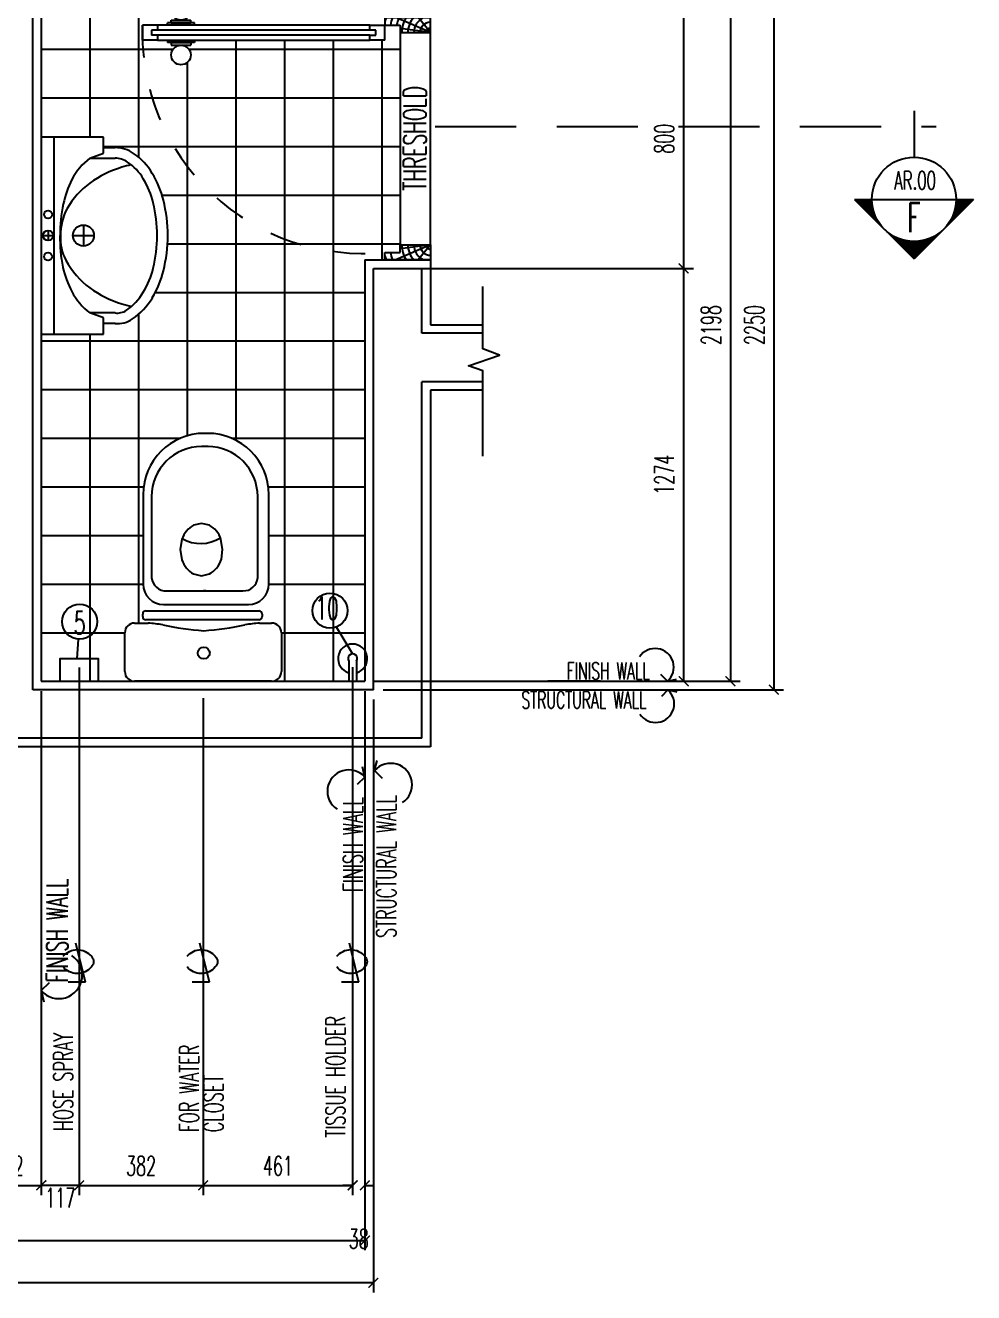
# Model space of a CAD drawing. Extents: x 417646.6 to 417675.4, y 43413.5 to 43433.4.
# Drawn here: x 417666.669 to 417669.593, y 43427.245 to 43431.155 of the extents above; entities that cross this region are included whole.
import ezdxf
from ezdxf.enums import TextEntityAlignment as Align

# ---------------------------------------------------------------- set-up
doc = ezdxf.new("R2010")
doc.units = 0
doc.header["$MEASUREMENT"] = 0
doc.header["$PDMODE"] = 3
doc.header["$PDSIZE"] = 0.1
doc.linetypes.add('HIDDEN', pattern=[0.375, 0.25, -0.125])
doc.layers.get('0').update_dxf_attribs({"linetype": 'CONTINUOUS'})
doc.layers.get('DEFPOINTS').update_dxf_attribs({"linetype": 'CONTINUOUS'})
for name, color, linetype in [('2', 2, 'CONTINUOUS'), ('ARCDIMR', 4, 'CONTINUOUS'), ('DIM', 4, 'CONTINUOUS'), ('Dimout', 4, 'CONTINUOUS'), ('DOOR', 4, 'CONTINUOUS'), ('DW', 7, 'CONTINUOUS'), ('ELE', 3, 'CONTINUOUS'), ('ELEV-MARK', 6, 'CONTINUOUS'), ('FIX', 3, 'CONTINUOUS'), ('JUMP', 2, 'CONTINUOUS'), ('Plaster', 7, 'CONTINUOUS'), ('SUNI-FUR', 3, 'CONTINUOUS'), ('Tile', 5, 'CONTINUOUS'), ('TXT', 2, 'CONTINUOUS'), ('WALL', 6, 'CONTINUOUS')]:
    doc.layers.add(name, color=color, linetype=linetype)
doc.styles.add('ROMANS', font='ROMANS.shx', dxfattribs={"width": 0.6})
doc.dimstyles.new('R50', dxfattribs={"dimscale": 0, "dimtxt": 0.06, "dimasz": 0.03, "dimexe": 0.03, "dimexo": 0.03, "dimgap": 0.03, "dimtad": 1, "dimdec": 0, "dimlfac": 1000, "dimzin": 13, "dimdsep": 46, "dimtxsty": 'ROMANS', "dimblk": 'ARCHTICK', "dimcen": 0.09, "dimclrd": 4, "dimclre": 4, "dimclrt": 2, "dimadec": 0, "dimazin": 0, "dimtfac": 1, "dimtdec": 0, "dimtofl": 0, "dimtmove": 2, "dimatfit": 3, "dimldrblk": 'CLOSEDBLANK', "dimfxl": 0, "dimtolj": 1, "dimtzin": 0, "dimarcsym": 0})

# ---------------------------------------------------------------- blocks, each defined once
blk = doc.blocks.new('2')
at = {"layer": 'SUNI-FUR', "linetype": 'Continuous'}
for p, q in [((0.0137, 0.765), (0.0041, 0.765)), ((0.0159, 0.7241), (-0.0034, 0.7241)), ((-0.1849, 0.576), (-0.1849, 0.2998)), ((-0.1587, 0.5702), (-0.1587, 0.3197)), ((0.1683, 0.3197), (0.1683, 0.5702)), ((0.2027, 0.2998), (0.2027, 0.576)), ((-0.005, 0.4872), (-0.0292, 0.4813)), ((0.0193, 0.4813), (-0.005, 0.4872)), ((-0.0651, 0.438), (-0.0703, 0.4064)), ((0.0603, 0.4064), (0.0551, 0.438)), ((-0.0703, 0.4064), (-0.0651, 0.3747)), ((0.0565, 0.3772), (0.0603, 0.4064)), ((-0.0292, 0.3314), (-0.005, 0.3255)), ((-0.005, 0.3255), (0.0193, 0.3314)), ((-0.1129, 0.2792), (0.0084, 0.2792)), ((0.0012, 0.2792), (0.1226, 0.2792)), ((0.0084, 0.2792), (0.0012, 0.2792)), ((-0.1219, 0.2368), (0.0089, 0.2368)), ((0.0089, 0.2368), (0.1397, 0.2368)), ((-0.1863, 0.1994), (-0.1863, 0.2076)), ((-0.1763, 0.2176), (0.1724, 0.2176)), ((0.1824, 0.2076), (0.1824, 0.1994)), ((-0.2113, 0.1798), (-0.1699, 0.1798)), ((0.1724, 0.1894), (-0.1763, 0.1894)), ((0.1743, 0.1798), (0.2113, 0.1798)), ((0.1743, 0.1798), (0.1743, 0.1798)), ((-0.2413, 0.03), (-0.2413, 0.1498)), ((0.2413, 0.1498), (0.2413, 0.03)), ((0.2113, 0), (-0.2113, 0))]:
    blk.add_line(p, q, dxfattribs=at)
blk.add_circle((0.0019, 0.0872), 0.0184, dxfattribs=at)
for centre, radius, start, end in [((0.0041, 0.576), 0.189, 90, 180), ((0.0137, 0.576), 0.189, 0, 90), ((-0.0048, 0.5702), 0.1539, 90, 180), ((0.0144, 0.5702), 0.1539, 0, 90), ((0.0019, 0.4207), 0.0682, 117.1532, 141.0758), ((-0.0119, 0.4207), 0.0682, 38.9242, 62.8468), ((0.0126, 0.412), 0.082, 141.0758, 161.504), ((-0.0074, 0.5367), 0.1117, 239.4234, 302.9162), ((-0.0226, 0.412), 0.082, 18.496, 38.9242), ((0.0126, 0.4007), 0.082, 198.496, 218.9242), ((-0.0289, 0.4058), 0.0901, 321.0758, 341.504), ((-0.1156, 0.3224), 0.0432, 183.5129, 273.5129), ((0.0019, 0.392), 0.0682, 218.9242, 242.8468), ((-0.0119, 0.392), 0.0682, 297.1532, 321.0758), ((0.1252, 0.3224), 0.0432, 266.4871, 356.4871), ((-0.1219, 0.2998), 0.063, 180, 270), ((0.1397, 0.2998), 0.063, 270, 0), ((-0.1763, 0.2076), 0.01, 90, 180), ((-0.1763, 0.1994), 0.01, 180, 270), ((0.1724, 0.2076), 0.01, 0, 90), ((0.1724, 0.1994), 0.01, 270, 0), ((-0.2113, 0.1498), 0.03, 90, 180), ((-0.2015, -0.2523), 0.4332, 79.7535, 85.8109), ((0.0746, 1.126), 0.9726, 258.1938, 265.7347), ((-0.0701, 1.126), 0.9726, 274.2653, 281.8062), ((0.2059, -0.2523), 0.4332, 94.1891, 100.2465), ((0.2113, 0.1498), 0.03, 0, 90), ((-0.2113, 0.03), 0.03, 180, 270), ((0.2113, 0.03), 0.03, 270, 0)]:
    blk.add_arc(centre, radius, start, end, dxfattribs=at)
blk = doc.blocks.new('3')
at = {"layer": 'SUNI-FUR', "linetype": 'Continuous'}
for p, q in [((-0.3039, 0), (-0.3039, -0.1919)), ((0.3039, 0), (-0.3039, 0)), ((0.3039, -0.1919), (0.3039, 0)), ((0.3039, -0.039), (-0.3039, -0.039)), ((0.0156, -0.021), (-0.0155, -0.021)), ((0, -0.0055), (0, -0.0366)), ((0, -0.0975), (0, -0.1625)), ((-0.2537, -0.1919), (-0.2387, -0.1496)), ((-0.2389, -0.2275), (-0.2389, -0.15)), ((0.0325, -0.13), (-0.0325, -0.13)), ((0.2387, -0.1496), (0.2537, -0.1919)), ((0.2389, -0.15), (0.2389, -0.2275)), ((-0.3039, -0.1919), (-0.2537, -0.1919)), ((-0.2714, -0.2275), (-0.2714, -0.1919)), ((0.2537, -0.1919), (0.3039, -0.1919)), ((0.2714, -0.1919), (0.2714, -0.2275))]:
    blk.add_line(p, q, dxfattribs=at)
for centre, radius in [((-0.065, -0.021), 0.0124), ((0, -0.021), 0.0155), ((0.065, -0.021), 0.0124), ((0, -0.13), 0.0325)]:
    blk.add_circle(centre, radius, dxfattribs=at)
for centre, radius, start, end in [((-0.028, -0.3651), 0.3068, 103.0865, 118.1878), ((0.0537, -0.3121), 0.2697, 118.7422, 143.0578), ((-0.0078, -0.528), 0.4705, 89.0532, 100.9895), ((-0.012, -0.189), 0.1301, 84.8536, 119.4454), ((0.0031, -0.2275), 0.1682, 61.4441, 91.1678), ((0, -0.5271), 0.4694, 78.0637, 90), ((0.0338, -0.3673), 0.3061, 62.9623, 78.0637), ((-0.0851, -0.2667), 0.1932, 117.0377, 142.6695), ((-0.0403, -0.2967), 0.2498, 35.9608, 60.2764), ((0.0851, -0.2667), 0.1932, 37.3305, 62.9623), ((0.104, -0.3429), 0.3284, 144.0392, 163.2739), ((-0.104, -0.3429), 0.3284, 16.7261, 35.9608), ((-0.1911, -0.2352), 0.0807, 174.5539, 214.673), ((-0.1868, -0.2338), 0.0525, 173.0893, 213.2084), ((0.1708, -0.2275), 0.068, 325.327, 0), ((0.1708, -0.2275), 0.1005, 325.327, 0), ((-0.0828, -0.1603), 0.1798, 214.673, 239.0867), ((0.2045, -0.3731), 0.4333, 163.2739, 167.375), ((0.0893, -0.1711), 0.1672, 300.9133, 325.327), ((-0.2045, -0.3731), 0.4333, 12.7359, 16.7261), ((-0.0828, -0.1603), 0.2123, 214.673, 239.0867), ((0.0893, -0.1711), 0.1997, 300.9133, 325.327), ((-0.0354, -0.0811), 0.3046, 239.0867, 256.0699), ((-0.0354, -0.0811), 0.2721, 239.0867, 256.0699), ((0, 0.0617), 0.4192, 256.0699, 270), ((0, 0.0617), 0.4192, 270, 283.9301), ((0.0354, -0.0811), 0.2721, 283.9301, 300.9133), ((0.0354, -0.0811), 0.3046, 283.9301, 300.9133), ((0, 0.0617), 0.4517, 256.0699, 270), ((0, 0.0617), 0.4517, 270, 283.9301)]:
    blk.add_arc(centre, radius, start, end, dxfattribs=at)
blk = doc.blocks.new('A$C3CD36B94')
at = {"layer": 'DOOR', "color": 0, "linetype": 'ByBlock'}
for p, q in [((105.9, 950.4), (55.9, 950.4)), ((55.9, 800.4), (55.9, 950.4)), ((105.9, 850.4), (105.9, 950.4)), ((805.9, 950.4), (855.9, 950.4)), ((805.9, 850.4), (805.9, 950.4)), ((855.9, 800.4), (855.9, 950.4)), ((855.9, 950.4), (855.9, 800.4)), ((80.9, 850.4), (105.9, 850.4)), ((80.9, 800.4), (80.9, 850.4)), ((830.9, 850.4), (805.9, 850.4)), ((830.9, 800.4), (830.9, 850.4)), ((55.9, 800.4), (80.9, 800.4)), ((130.9, 800.4), (80.9, 800.4)), ((80.9, 750.4), (80.9, 800.4)), ((130.9, 800.4), (130.9, 750.4)), ((855.9, 800.4), (830.9, 800.4)), ((113.9, 770.4), (97.9, 770.4)), ((97.9, 770.4), (97.9, 750.4)), ((113.9, 750.4), (113.9, 770.4)), ((97.9, 750.4), (80.9, 750.4)), ((130.9, 750.4), (113.9, 750.4)), ((73.7, 172.8), (73.7, 82.8)), ((80.9, 172.8), (73.7, 172.8)), ((130.9, 172.8), (138.1, 172.8)), ((138.1, 172.8), (138.1, 82.8)), ((64.7, 95.4), (64.7, 160.2)), ((73.7, 160.2), (64.7, 160.2)), ((73.7, 95.4), (73.7, 160.2)), ((138.1, 95.4), (138.1, 160.2)), ((138.1, 160.2), (147.1, 160.2)), ((147.1, 95.4), (147.1, 160.2)), ((73.7, 95.4), (64.7, 95.4)), ((138.1, 95.4), (147.1, 95.4)), ((80.9, 82.8), (73.7, 82.8)), ((80.9, 50.4), (80.9, 0.4)), ((80.9, 50.4), (97.9, 50.4)), ((97.9, 50.4), (97.9, 30.4)), ((113.9, 50.4), (113.9, 30.4)), ((113.9, 50.4), (130.9, 50.4)), ((130.9, 82.8), (138.1, 82.8)), ((130.9, 50.4), (130.9, 0.4)), ((130.9, 0.4), (80.9, 0.4)), ((80.9, 0.4), (130.9, 0.4)), ((97.9, 30.4), (113.9, 30.4))]:
    blk.add_line(p, q, dxfattribs=at)
at = {"layer": 'DOOR', "color": 9, "linetype": 'ByBlock'}
for p, q in [((105.9, 950.4), (55.9, 910.3)), ((105.9, 950.4), (55.9, 836.7)), ((105.9, 950.4), (92.6, 850.4)), ((805.9, 950.4), (819.3, 850.4)), ((805.9, 950.4), (855.9, 836.7)), ((805.9, 950.4), (855.9, 910.3))]:
    blk.add_line(p, q, dxfattribs=at)
at = {"layer": 'DOOR', "linetype": 'ByBlock'}
for p, q in [((80.9, 750.4), (80.9, 50.4)), ((97.9, 750.4), (97.9, 50.4)), ((113.9, 750.4), (113.9, 50.4)), ((130.9, 50.4), (130.9, 750.4))]:
    blk.add_line(p, q, dxfattribs=at)
at = {"layer": 'DOOR', "color": 0, "linetype": 'ByBlock'}
for centre in [(32.4, 127.8), (179.5, 127.8)]:
    blk.add_circle(centre, 32.4, dxfattribs=at)
at = {"layer": 'DOOR', "color": 9, "linetype": 'ByBlock'}
for centre, radius, start, end in [((105.9, 950.4), 54.4, 203.2074, 270), ((105.9, 950.4), 34.4, 180, 270), ((105.9, 950.4), 14.4, 180, 270), ((805.9, 950.4), 34.4, 270, 0), ((805.9, 950.4), 14.4, 270, 0), ((805.9, 950.4), 54.4, 270, 336.7926), ((105.9, 950.4), 74.4, 227.7764, 270), ((805.9, 950.4), 74.4, 270, 312.2236), ((105.9, 950.4), 94.4, 238.0182, 270), ((105.9, 950.4), 114.4, 244.0838, 257.3774), ((805.9, 950.4), 94.4, 270, 301.9818), ((105.9, 950.4), 134.4, 248.1598, 259.28), ((105.9, 950.4), 154.4, 251.1053, 256.2858), ((805.9, 950.4), 134.4, 280.72, 291.8402), ((805.9, 950.4), 154.4, 283.7142, 288.8947)]:
    blk.add_arc(centre, radius, start, end, dxfattribs=at)
at = {"layer": 'DOOR', "linetype": 'HIDDEN', "ltscale": 0.5}
blk.add_arc((105.9, 728.6), 728.6, 268.0335, 5.6617, dxfattribs=at)
blk = doc.blocks.new('A$C785E76E1')
at = {"layer": 'JUMP'}
for p, q in [((0.033, 0.0529), (0.033, 0.1149)), ((0.057, 0.0529), (0.057, 0.1149))]:
    blk.add_line(p, q, dxfattribs=at)
for radius, start, end in [(0.045, 105.4782, 74.5218), (0.0144, 146.4427, 33.5573)]:
    blk.add_arc((0.045, 0.045), radius, start, end, dxfattribs=at)
blk = doc.blocks.new('_ARCHTICK')
at = {"color": 0, "linetype": 'ByBlock', "const_width": 0.15}
blk.add_lwpolyline([(-0.5, -0.5), (0.5, 0.5)], dxfattribs=at)
blk = doc.blocks.new('*D118')
at = {"layer": '2', "color": 4, "lineweight": -2}
for p, q in [((417666.8348, 43429.1737), (417666.8348, 43427.546)), ((417667.2171, 43429.0788), (417667.2171, 43427.546)), ((417666.8348, 43427.576), (417667.2171, 43427.576))]:
    blk.add_line(p, q, dxfattribs=at)
at = {"layer": 'DEFPOINTS', "color": 0}
for p in [(417666.8348, 43429.2037), (417667.2171, 43429.1088), (417667.2171, 43427.576)]:
    blk.add_point(p, dxfattribs=at)
at = {"layer": '2', "color": 4, "lineweight": -2, "xscale": 0.03, "yscale": 0.03, "zscale": 0.03, "rotation": 180}
blk.add_blockref('_ARCHTICK', (417666.8348, 43427.576), dxfattribs=at)
at = {"layer": '2', "color": 4, "lineweight": -2, "xscale": 0.03, "yscale": 0.03, "zscale": 0.03}
blk.add_blockref('_ARCHTICK', (417667.2171, 43427.576), dxfattribs=at)
at = {"layer": '2', "color": 2, "insert": (417667.026, 43427.636), "char_height": 0.06, "attachment_point": 5, "style": 'ROMANS'}
blk.add_mtext('\\A1;382', dxfattribs=at)
blk = doc.blocks.new('_ClosedBlank')
at = {"color": 0, "linetype": 'ByBlock', "lineweight": -2}
for p, q in [((-1, 0.17), (0, 0)), ((-1, 0.17), (-1, -0.17)), ((0, 0), (-1, -0.17))]:
    blk.add_line(p, q, dxfattribs=at)
blk = doc.blocks.new('*D119')
at = {"layer": '2', "color": 4, "lineweight": -2}
for p, q in [((417667.6783, 43429.1747), (417667.6783, 43427.546)), ((417667.2171, 43429.0788), (417667.2171, 43427.546)), ((417667.2171, 43427.576), (417667.6783, 43427.576))]:
    blk.add_line(p, q, dxfattribs=at)
at = {"layer": 'DEFPOINTS', "color": 0}
for p in [(417667.6783, 43429.2047), (417667.2171, 43429.1088), (417667.6783, 43427.576)]:
    blk.add_point(p, dxfattribs=at)
at = {"layer": '2', "color": 4, "lineweight": -2, "xscale": 0.03, "yscale": 0.03, "zscale": 0.03, "rotation": 180}
blk.add_blockref('_ARCHTICK', (417667.2171, 43427.576), dxfattribs=at)
at = {"layer": '2', "color": 4, "lineweight": -2, "xscale": 0.03, "yscale": 0.03, "zscale": 0.03}
blk.add_blockref('_ARCHTICK', (417667.6783, 43427.576), dxfattribs=at)
at = {"layer": '2', "color": 2, "insert": (417667.4477, 43427.636), "char_height": 0.06, "attachment_point": 5, "style": 'ROMANS'}
blk.add_mtext('\\A1;461', dxfattribs=at)
blk = doc.blocks.new('SCNTR', base_point=(3632.66, 549.66))
for q in [(3633.89, 554.57), (3636.1, 543.44)]:
    blk.add_line((3631.12, 543.44), q)
for centre, radius, start, end in [((3630.8, 549.38), 1.99, 133.3084, 182.4789), ((3630.8, 549.21), 1.99, 177.5211, 226.6916), ((3633.47, 547.5), 5.23, 39.4883, 140.5117), ((3633.47, 551.09), 5.23, 219.4883, 320.5117)]:
    blk.add_arc(centre, radius, start, end)
blk = doc.blocks.new('*D120')
at = {"layer": '2', "color": 4, "lineweight": -2}
for p, q in [((417667.6783, 43429.1447), (417667.6783, 43427.546)), ((417667.7161, 43429.1012), (417667.7161, 43427.546)), ((417667.6783, 43427.576), (417667.6483, 43427.576)), ((417667.7161, 43427.576), (417667.7461, 43427.576))]:
    blk.add_line(p, q, dxfattribs=at)
at = {"layer": 'DEFPOINTS', "color": 0}
for p in [(417667.6783, 43429.1747), (417667.7161, 43429.1312), (417667.7161, 43427.576)]:
    blk.add_point(p, dxfattribs=at)
at = {"layer": '2', "color": 4, "lineweight": -2, "xscale": 0.03, "yscale": 0.03, "zscale": 0.03}
blk.add_blockref('_ARCHTICK', (417667.6783, 43427.576), dxfattribs=at)
at = {"layer": '2', "color": 4, "lineweight": -2, "xscale": 0.03, "yscale": 0.03, "zscale": 0.03, "rotation": 180}
blk.add_blockref('_ARCHTICK', (417667.7161, 43427.576), dxfattribs=at)
at = {"layer": '2', "color": 2, "insert": (417667.6972, 43427.411), "char_height": 0.06, "attachment_point": 5, "style": 'ROMANS'}
blk.add_mtext('\\A1;38', dxfattribs=at)
blk = doc.blocks.new('*D121')
at = {"layer": '2', "color": 4, "lineweight": -2}
for p, q in [((417666.7181, 43429.1012), (417666.7181, 43427.546)), ((417666.8348, 43429.1012), (417666.8348, 43427.546)), ((417666.8348, 43427.576), (417666.7181, 43427.576))]:
    blk.add_line(p, q, dxfattribs=at)
at = {"layer": 'DEFPOINTS', "color": 0}
for p in [(417666.7181, 43429.1312), (417666.8348, 43429.1312), (417666.7181, 43427.576)]:
    blk.add_point(p, dxfattribs=at)
at = {"layer": '2', "color": 4, "lineweight": -2, "xscale": 0.03, "yscale": 0.03, "zscale": 0.03, "rotation": 180}
blk.add_blockref('_ARCHTICK', (417666.7181, 43427.576), dxfattribs=at)
at = {"layer": '2', "color": 4, "lineweight": -2, "xscale": 0.03, "yscale": 0.03, "zscale": 0.03}
blk.add_blockref('_ARCHTICK', (417666.8348, 43427.576), dxfattribs=at)
at = {"layer": '2', "color": 2, "insert": (417666.7765, 43427.5376), "char_height": 0.06, "attachment_point": 5, "style": 'ROMANS'}
blk.add_mtext('\\A1;117', dxfattribs=at)
blk = doc.blocks.new('*D122')
at = {"layer": '2', "color": 4, "lineweight": -2}
for p, q in [((417666.5161, 43428.3736), (417666.5161, 43427.546)), ((417666.7181, 43428.3736), (417666.7181, 43427.546)), ((417666.5161, 43427.576), (417666.7181, 43427.576))]:
    blk.add_line(p, q, dxfattribs=at)
at = {"layer": 'DEFPOINTS', "color": 0}
for p in [(417666.5161, 43428.4036), (417666.7181, 43428.4036), (417666.7181, 43427.576)]:
    blk.add_point(p, dxfattribs=at)
at = {"layer": '2', "color": 4, "lineweight": -2, "xscale": 0.03, "yscale": 0.03, "zscale": 0.03, "rotation": 180}
blk.add_blockref('_ARCHTICK', (417666.5161, 43427.576), dxfattribs=at)
at = {"layer": '2', "color": 4, "lineweight": -2, "xscale": 0.03, "yscale": 0.03, "zscale": 0.03}
blk.add_blockref('_ARCHTICK', (417666.7181, 43427.576), dxfattribs=at)
at = {"layer": '2', "color": 2, "insert": (417666.6171, 43427.636), "char_height": 0.06, "attachment_point": 5, "style": 'ROMANS'}
blk.add_mtext('\\A1;202', dxfattribs=at)
blk = doc.blocks.new('*D123')
at = {"layer": '2', "color": 4, "lineweight": -2}
for p, q in [((417665.3431, 43429.2612), (417665.3431, 43427.3759)), ((417667.7161, 43429.1012), (417667.7161, 43427.3759)), ((417665.3431, 43427.4059), (417667.7161, 43427.4059))]:
    blk.add_line(p, q, dxfattribs=at)
at = {"layer": 'DEFPOINTS', "color": 0}
for p in [(417665.3431, 43429.2912), (417667.7161, 43429.1312), (417667.7161, 43427.4059)]:
    blk.add_point(p, dxfattribs=at)
at = {"layer": '2', "color": 4, "lineweight": -2, "xscale": 0.03, "yscale": 0.03, "zscale": 0.03, "rotation": 180}
blk.add_blockref('_ARCHTICK', (417665.3431, 43427.4059), dxfattribs=at)
at = {"layer": '2', "color": 4, "lineweight": -2, "xscale": 0.03, "yscale": 0.03, "zscale": 0.03}
blk.add_blockref('_ARCHTICK', (417667.7161, 43427.4059), dxfattribs=at)
at = {"layer": '2', "color": 2, "insert": (417666.5296, 43427.4659), "char_height": 0.06, "attachment_point": 5, "style": 'ROMANS'}
blk.add_mtext('\\A1;2373', dxfattribs=at)
blk = doc.blocks.new('*D124')
at = {"layer": '2', "color": 4, "lineweight": -2}
for p, q in [((417665.3171, 43429.2352), (417665.3171, 43427.2449)), ((417667.7421, 43429.0752), (417667.7421, 43427.2449)), ((417667.7421, 43427.2749), (417665.3171, 43427.2749))]:
    blk.add_line(p, q, dxfattribs=at)
at = {"layer": 'DEFPOINTS', "color": 0}
for p in [(417665.3171, 43429.2652), (417667.7421, 43429.1052), (417665.3171, 43427.2749)]:
    blk.add_point(p, dxfattribs=at)
at = {"layer": '2', "color": 4, "lineweight": -2, "xscale": 0.03, "yscale": 0.03, "zscale": 0.03, "rotation": 180}
blk.add_blockref('_ARCHTICK', (417665.3171, 43427.2749), dxfattribs=at)
at = {"layer": '2', "color": 4, "lineweight": -2, "xscale": 0.03, "yscale": 0.03, "zscale": 0.03}
blk.add_blockref('_ARCHTICK', (417667.7421, 43427.2749), dxfattribs=at)
at = {"layer": '2', "color": 2, "insert": (417666.5296, 43427.3349), "char_height": 0.06, "attachment_point": 5, "style": 'ROMANS'}
blk.add_mtext('\\A1;2425', dxfattribs=at)
blk = doc.blocks.new('*D125')
at = {"layer": '2', "color": 4, "lineweight": -2}
for p, q in [((417667.7721, 43430.4052), (417668.7291, 43430.4052)), ((417668.6991, 43429.1312), (417668.6991, 43430.4052)), ((417667.7461, 43429.1312), (417668.7291, 43429.1312))]:
    blk.add_line(p, q, dxfattribs=at)
at = {"layer": 'DEFPOINTS', "color": 0}
for p in [(417667.7421, 43430.4052), (417668.6991, 43430.4052), (417667.7161, 43429.1312)]:
    blk.add_point(p, dxfattribs=at)
at = {"layer": '2', "color": 4, "lineweight": -2, "xscale": 0.03, "yscale": 0.03, "zscale": 0.03}
for p, rotation in [((417668.6991, 43430.4052), 90), ((417668.6991, 43429.1312), 270)]:
    blk.add_blockref('_ARCHTICK', p, dxfattribs=dict(at, rotation=rotation))
at = {"layer": '2', "color": 2, "insert": (417668.6391, 43429.7682), "char_height": 0.06, "attachment_point": 5, "rotation": 90, "style": 'ROMANS'}
blk.add_mtext('\\A1;1274', dxfattribs=at)
blk = doc.blocks.new('*D126')
at = {"layer": '2', "color": 4, "lineweight": -2}
for p, q in [((417667.9221, 43431.2052), (417668.7291, 43431.2052)), ((417668.6991, 43430.4052), (417668.6991, 43431.2052)), ((417667.9481, 43430.4052), (417668.7291, 43430.4052))]:
    blk.add_line(p, q, dxfattribs=at)
at = {"layer": 'DEFPOINTS', "color": 0}
for p in [(417667.8921, 43431.2052), (417668.6991, 43431.2052), (417667.9181, 43430.4052)]:
    blk.add_point(p, dxfattribs=at)
at = {"layer": '2', "color": 4, "lineweight": -2, "xscale": 0.03, "yscale": 0.03, "zscale": 0.03}
for p, rotation in [((417668.6991, 43431.2052), 90), ((417668.6991, 43430.4052), 270)]:
    blk.add_blockref('_ARCHTICK', p, dxfattribs=dict(at, rotation=rotation))
at = {"layer": '2', "color": 2, "insert": (417668.6391, 43430.8052), "char_height": 0.06, "attachment_point": 5, "rotation": 90, "style": 'ROMANS'}
blk.add_mtext('\\A1;800', dxfattribs=at)
blk = doc.blocks.new('*D128')
at = {"layer": '2', "color": 4, "lineweight": -2}
for p, q in [((417667.7461, 43431.3292), (417668.8733, 43431.3292)), ((417668.8433, 43431.3292), (417668.8433, 43429.1312)), ((417667.7461, 43429.1312), (417668.8733, 43429.1312))]:
    blk.add_line(p, q, dxfattribs=at)
at = {"layer": 'DEFPOINTS', "color": 0}
for p in [(417667.7161, 43431.3292), (417667.7161, 43429.1312), (417668.8433, 43429.1312)]:
    blk.add_point(p, dxfattribs=at)
at = {"layer": '2', "color": 4, "lineweight": -2, "xscale": 0.03, "yscale": 0.03, "zscale": 0.03}
for p, rotation in [((417668.8433, 43431.3292), 90), ((417668.8433, 43429.1312), 270)]:
    blk.add_blockref('_ARCHTICK', p, dxfattribs=dict(at, rotation=rotation))
at = {"layer": '2', "color": 2, "insert": (417668.7833, 43430.2302), "char_height": 0.06, "attachment_point": 5, "rotation": 90, "style": 'ROMANS'}
blk.add_mtext('\\A1;2198', dxfattribs=at)
blk = doc.blocks.new('*D129')
at = {"layer": '2', "color": 4, "lineweight": -2}
for p, q in [((417667.7721, 43431.3552), (417669.0072, 43431.3552)), ((417668.9772, 43431.3552), (417668.9772, 43429.1052)), ((417667.7721, 43429.1052), (417669.0072, 43429.1052))]:
    blk.add_line(p, q, dxfattribs=at)
at = {"layer": 'DEFPOINTS', "color": 0}
for p in [(417667.7421, 43431.3552), (417667.7421, 43429.1052), (417668.9772, 43429.1052)]:
    blk.add_point(p, dxfattribs=at)
at = {"layer": '2', "color": 4, "lineweight": -2, "xscale": 0.03, "yscale": 0.03, "zscale": 0.03}
for p, rotation in [((417668.9772, 43431.3552), 90), ((417668.9772, 43429.1052), 270)]:
    blk.add_blockref('_ARCHTICK', p, dxfattribs=dict(at, rotation=rotation))
at = {"layer": '2', "color": 2, "insert": (417668.9172, 43430.2302), "char_height": 0.06, "attachment_point": 5, "rotation": 90, "style": 'ROMANS'}
blk.add_mtext('\\A1;2250', dxfattribs=at)
blk = doc.blocks.new('*X20')
at = {"color": 0}
for p, q in [((14608.2, 7876.6), (14819.3, 8087.6)), ((14625.3, 7890.1), (14821.1, 8085.9)), ((14637.3, 7898.5), (14822.8, 8084.1)), ((14647.2, 7905), (14824.6, 8082.3)), ((14656, 7910.3), (14826.4, 8080.6)), ((14664.1, 7914.7), (14828.1, 8078.8)), ((14671.5, 7918.6), (14829.9, 8077)), ((14678.4, 7922), (14831.7, 8075.3)), ((14685, 7925.1), (14833.4, 8073.5)), ((14691.3, 7927.9), (14835.2, 8071.7)), ((14697.4, 7930.3), (14837, 8070)), ((14703.2, 7932.6), (14838.7, 8068.2)), ((14708.8, 7934.7), (14840.5, 8066.4)), ((14714.2, 7936.6), (14842.3, 8064.7)), ((14719.5, 7938.3), (14844, 8062.9)), ((14724.6, 7939.9), (14845.8, 8061.1)), ((14729.6, 7941.4), (14847.6, 8059.3)), ((14734.5, 7942.7), (14849.3, 8057.6)), ((14739.3, 7944), (14851.1, 8055.8)), ((14743.9, 7945.1), (14852.9, 8054)), ((14748.5, 7946.1), (14854.6, 8052.3)), ((14753, 7947.1), (14856.4, 8050.5)), ((14757.4, 7948), (14858.2, 8048.7)), ((14761.8, 7948.8), (14859.9, 8047)), ((14766, 7949.5), (14861.7, 8045.2)), ((14770.2, 7950.2), (14863.5, 8043.4)), ((14774.3, 7950.8), (14865.3, 8041.7)), ((14778.4, 7951.3), (14867, 8039.9)), ((14782.4, 7951.8), (14868.8, 8038.1)), ((14786.4, 7952.2), (14870.6, 8036.4)), ((14790.3, 7952.5), (14872.3, 8034.6)), ((14794.1, 7952.9), (14874.1, 8032.8)), ((14797.9, 7953.1), (14875.9, 8031.1)), ((14801.7, 7953.3), (14877.6, 8029.3)), ((14805.4, 7953.5), (14879.4, 8027.5)), ((14809, 7953.6), (14881.2, 8025.8)), ((14812.7, 7953.7), (14882.9, 8024)), ((14816.2, 7953.8), (14884.7, 8022.2)), ((14819.8, 7953.8), (14886.5, 8020.5)), ((14823.3, 7953.7), (14888.2, 8018.7)), ((14826.8, 7953.7), (14890, 8016.9)), ((14830.2, 7953.6), (14891.8, 8015.2)), ((14833.6, 7953.4), (14893.5, 8013.4)), ((14836.9, 7953.3), (14895.3, 8011.6)), ((14840.3, 7953), (14897.1, 8009.8)), ((14843.6, 7952.8), (14898.8, 8008.1)), ((14846.8, 7952.5), (14900.6, 8006.3)), ((14850.1, 7952.2), (14902.4, 8004.5)), ((14853.3, 7951.9), (14904.1, 8002.8)), ((14856.5, 7951.6), (14905.9, 8001)), ((14859.6, 7951.2), (14907.7, 7999.2)), ((14862.7, 7950.8), (14909.4, 7997.5)), ((14865.8, 7950.3), (14911.2, 7995.7)), ((14868.9, 7949.9), (14913, 7993.9)), ((14871.9, 7949.4), (14914.7, 7992.2)), ((14875, 7948.8), (14916.5, 7990.4)), ((14877.9, 7948.3), (14918.3, 7988.6)), ((14880.9, 7947.7), (14920.1, 7986.9)), ((14883.9, 7947.1), (14921.8, 7985.1)), ((14886.8, 7946.5), (14923.6, 7983.3)), ((14889.7, 7945.9), (14925.4, 7981.6)), ((14892.6, 7945.2), (14927.1, 7979.8)), ((14895.4, 7944.6), (14928.9, 7978)), ((14898.2, 7943.8), (14930.7, 7976.3)), ((14901.1, 7943.1), (14932.4, 7974.5)), ((14903.8, 7942.4), (14934.2, 7972.7)), ((14906.6, 7941.6), (14936, 7971)), ((14909.4, 7940.8), (14937.7, 7969.2)), ((14912.1, 7940), (14939.5, 7967.4)), ((14914.8, 7939.2), (14941.3, 7965.7)), ((14917.5, 7938.3), (14943, 7963.9)), ((14920.2, 7937.5), (14944.8, 7962.1)), ((14922.8, 7936.6), (14946.6, 7960.4)), ((14925.4, 7935.7), (14948.3, 7958.6)), ((14928.1, 7934.8), (14950.1, 7956.8)), ((14930.6, 7933.8), (14951.9, 7955)), ((14933.2, 7932.9), (14953.6, 7953.3)), ((14935.8, 7931.9), (14955.4, 7951.5)), ((14938.3, 7930.9), (14957.2, 7949.7)), ((14940.8, 7929.9), (14958.9, 7948)), ((14943.3, 7928.8), (14960.7, 7946.2)), ((14945.8, 7927.8), (14962.5, 7944.4)), ((14948.3, 7926.7), (14964.2, 7942.7)), ((14950.8, 7925.7), (14966, 7940.9)), ((14953.2, 7924.6), (14967.8, 7939.1)), ((14955.6, 7923.4), (14969.5, 7937.4)), ((14958, 7922.3), (14971.3, 7935.6)), ((14960.4, 7921.2), (14973.1, 7933.8)), ((14962.8, 7920), (14974.9, 7932.1)), ((14965.1, 7918.8), (14976.6, 7930.3)), ((14967.5, 7917.6), (14978.4, 7928.5)), ((14969.8, 7916.4), (14980.2, 7926.8)), ((14972.1, 7915.2), (14981.9, 7925)), ((14974.4, 7914), (14983.7, 7923.2)), ((14976.7, 7912.7), (14985.5, 7921.5)), ((14979, 7911.4), (14987.2, 7919.7)), ((14360.4, 7628.8), (14570.7, 7839.1)), ((14364, 7628.8), (14557.2, 7822)), ((14981.2, 7910.1), (14989, 7917.9)), ((14983.4, 7908.8), (14990.8, 7916.2)), ((14985.7, 7907.5), (14992.5, 7914.4)), ((14987.9, 7906.2), (14994.3, 7912.6)), ((14990, 7904.8), (14996.1, 7910.9)), ((14992.2, 7903.5), (14997.8, 7909.1)), ((14994.4, 7902.1), (14999.6, 7907.3)), ((14996.5, 7900.7), (15001.4, 7905.6)), ((14998.6, 7899.3), (15003.1, 7903.8)), ((15000.8, 7897.9), (15004.9, 7902)), ((15002.9, 7896.4), (15006.7, 7900.2)), ((15005, 7895), (15008.4, 7898.5)), ((15007, 7893.5), (15010.2, 7896.7)), ((15009.1, 7892.1), (15012, 7894.9)), ((15011.1, 7890.6), (15013.7, 7893.2)), ((15013.2, 7889.1), (15015.5, 7891.4)), ((15015.2, 7887.5), (15017.3, 7889.6)), ((15017.2, 7886), (15019, 7887.9)), ((15019.2, 7884.5), (15020.8, 7886.1)), ((15021.1, 7882.9), (15022.6, 7884.3)), ((15023.1, 7881.3), (15024.3, 7882.6)), ((15025, 7879.7), (15026.1, 7880.8)), ((15027, 7878.1), (15027.9, 7879)), ((15028.9, 7876.5), (15029.7, 7877.3)), ((15030.8, 7874.9), (15031.4, 7875.5)), ((15032.7, 7873.2), (15033.2, 7873.7)), ((15034.6, 7871.6), (15035, 7872)), ((15036.4, 7869.9), (15036.7, 7870.2)), ((15038.3, 7868.2), (15038.5, 7868.4)), ((15040.1, 7866.5), (15040.3, 7866.7)), ((15041.9, 7864.8), (15042, 7864.9)), ((15043.7, 7863.1), (15043.8, 7863.1)), ((15045.5, 7861.3), (15045.6, 7861.4)), ((15047.3, 7859.6), (15047.3, 7859.6)), ((15050.9, 7856), (15050.9, 7856.1)), ((15052.6, 7854.2), (15052.6, 7854.3)), ((15054.3, 7852.4), (15054.4, 7852.5)), ((15056, 7850.6), (15056.2, 7850.8)), ((15057.7, 7848.8), (15057.9, 7849)), ((15059.4, 7846.9), (15059.7, 7847.2)), ((15061.1, 7845.1), (15061.5, 7845.4)), ((15062.8, 7843.2), (15063.2, 7843.7)), ((15064.4, 7841.3), (15065, 7841.9)), ((15066, 7839.4), (15066.8, 7840.1)), ((15067.7, 7837.5), (15068.5, 7838.4)), ((15069.3, 7835.6), (15070.3, 7836.6)), ((15070.8, 7833.6), (15072.1, 7834.8)), ((15072.4, 7831.7), (15073.8, 7833.1)), ((15074, 7829.7), (15075.6, 7831.3)), ((15075.5, 7827.7), (15077.4, 7829.5)), ((15077.1, 7825.7), (15079.1, 7827.8)), ((15078.6, 7823.7), (15080.9, 7826)), ((15080.1, 7821.7), (15082.7, 7824.2)), ((15081.6, 7819.6), (15084.5, 7822.5)), ((15083.1, 7817.6), (15086.2, 7820.7)), ((14367.5, 7628.8), (14548.8, 7810)), ((14371, 7628.8), (14542.3, 7800.1)), ((14374.6, 7628.8), (14537, 7791.3)), ((14378.1, 7628.8), (14532.6, 7783.2)), ((14381.6, 7628.8), (14528.7, 7775.8)), ((14385.2, 7628.8), (14525.3, 7768.9)), ((14388.7, 7628.8), (14522.2, 7762.3)), ((14392.3, 7628.8), (14519.4, 7756)), ((14395.8, 7628.8), (14517, 7749.9)), ((14399.3, 7628.8), (14514.7, 7744.1)), ((14402.9, 7628.8), (14512.6, 7738.5)), ((14406.4, 7628.8), (14510.7, 7733.1)), ((14409.9, 7628.8), (14509, 7727.8)), ((14413.5, 7628.8), (14507.4, 7722.7)), ((15084.5, 7815.5), (15088, 7818.9)), ((15086, 7813.4), (15089.8, 7817.2)), ((15087.4, 7811.3), (15091.5, 7815.4)), ((15088.9, 7809.2), (15093.3, 7813.6)), ((15090.3, 7807.1), (15095.1, 7811.9)), ((15091.7, 7804.9), (15096.8, 7810.1)), ((15093, 7802.8), (15098.6, 7808.3)), ((15094.4, 7800.6), (15100.4, 7806.6)), ((15095.7, 7798.4), (15102.1, 7804.8)), ((15097.1, 7796.2), (15103.9, 7803)), ((15098.4, 7794), (15105.7, 7801.3)), ((15099.7, 7791.8), (15107.4, 7799.5)), ((15101, 7789.5), (15109.2, 7797.7)), ((15102.3, 7787.2), (15111, 7796)), ((15103.5, 7785), (15112.7, 7794.2)), ((15104.8, 7782.7), (15114.5, 7792.4)), ((15106, 7780.4), (15116.3, 7790.6)), ((15107.2, 7778.1), (15118, 7788.9)), ((15108.4, 7775.7), (15119.8, 7787.1)), ((15109.6, 7773.4), (15121.6, 7785.3)), ((15110.8, 7771), (15123.3, 7783.6)), ((15111.9, 7768.6), (15125.1, 7781.8)), ((15113, 7766.2), (15126.9, 7780)), ((15114.2, 7763.8), (15128.6, 7778.3)), ((15115.3, 7761.3), (15130.4, 7776.5)), ((15116.3, 7758.9), (15132.2, 7774.7)), ((15117.4, 7756.4), (15134, 7773)), ((15118.5, 7753.9), (15135.7, 7771.2)), ((15119.5, 7751.4), (15137.5, 7769.4)), ((15120.5, 7748.9), (15139.3, 7767.7)), ((15121.5, 7746.4), (15141, 7765.9)), ((15122.5, 7743.8), (15142.8, 7764.1)), ((15123.4, 7741.2), (15144.6, 7762.4)), ((15124.4, 7738.7), (15146.3, 7760.6)), ((15125.3, 7736), (15148.1, 7758.8)), ((15126.2, 7733.4), (15149.9, 7757.1)), ((15127.1, 7730.8), (15151.6, 7755.3)), ((15128, 7728.1), (15153.4, 7753.5)), ((15128.8, 7725.4), (15155.2, 7751.8)), ((15129.7, 7722.7), (15156.9, 7750)), ((15130.5, 7720), (15158.7, 7748.2)), ((15131.3, 7717.2), (15160.5, 7746.5)), ((15132, 7714.5), (15162.2, 7744.7)), ((15132.8, 7711.7), (15164, 7742.9)), ((15133.5, 7708.9), (15165.8, 7741.1)), ((15134.2, 7706), (15167.5, 7739.4)), ((15134.9, 7703.2), (15169.3, 7737.6)), ((15135.6, 7700.3), (15171.1, 7735.8)), ((15136.2, 7697.4), (15172.8, 7734.1)), ((15136.8, 7694.5), (15174.6, 7732.3)), ((15137.4, 7691.6), (15176.4, 7730.5)), ((15138, 7688.6), (15178.1, 7728.8)), ((15138.5, 7685.6), (15179.9, 7727)), ((15139, 7682.6), (15181.7, 7725.2)), ((15139.5, 7679.6), (15183.4, 7723.5)), ((14417, 7628.8), (14505.9, 7717.7)), ((14420.5, 7628.8), (14504.6, 7712.8)), ((14424.1, 7628.8), (14503.3, 7708)), ((14427.6, 7628.8), (14502.2, 7703.4)), ((14431.1, 7628.8), (14501.2, 7698.8)), ((14434.7, 7628.8), (14500.2, 7694.3)), ((14438.2, 7628.8), (14499.3, 7689.9)), ((14441.8, 7628.8), (14498.5, 7685.5)), ((14445.3, 7628.8), (14497.8, 7681.3)), ((14448.8, 7628.8), (14497.1, 7677.1)), ((14452.4, 7628.8), (14496.5, 7673)), ((14455.9, 7628.8), (14496, 7668.9)), ((14459.4, 7628.8), (14495.5, 7664.9)), ((14463, 7628.8), (14495.1, 7660.9)), ((14466.5, 7628.8), (14494.8, 7657)), ((14470, 7628.8), (14494.4, 7653.2)), ((14473.6, 7628.8), (14494.2, 7649.4)), ((14477.1, 7628.8), (14494, 7645.6)), ((14480.6, 7628.8), (14493.8, 7641.9)), ((14484.2, 7628.8), (14493.7, 7638.3)), ((14487.7, 7628.8), (14493.6, 7634.6)), ((14491.2, 7628.8), (14493.5, 7631.1)), ((15140, 7676.5), (15185.2, 7721.7)), ((15140.4, 7673.4), (15187, 7719.9)), ((15140.9, 7670.3), (15188.8, 7718.2)), ((15141.3, 7667.1), (15190.5, 7716.4)), ((15141.6, 7664), (15192.3, 7714.6)), ((15141.9, 7660.8), (15194.1, 7712.9)), ((15142.2, 7657.5), (15195.8, 7711.1)), ((15142.5, 7654.3), (15197.6, 7709.3)), ((15142.8, 7651), (15199.4, 7707.6)), ((15143, 7647.6), (15201.1, 7705.8)), ((15143.2, 7644.3), (15202.9, 7704)), ((15143.3, 7640.9), (15204.7, 7702.3)), ((15143.4, 7637.5), (15206.4, 7700.5)), ((15143.5, 7634), (15208.2, 7698.7)), ((15143.5, 7630.5), (15210, 7697)), ((15145.3, 7628.8), (15211.7, 7695.2)), ((15148.9, 7628.8), (15213.5, 7693.4)), ((15152.4, 7628.8), (15215.3, 7691.7)), ((15155.9, 7628.8), (15217, 7689.9)), ((15159.5, 7628.8), (15218.8, 7688.1)), ((15163, 7628.8), (15220.6, 7686.3)), ((15166.5, 7628.8), (15222.3, 7684.6)), ((15170.1, 7628.8), (15224.1, 7682.8)), ((15173.6, 7628.8), (15225.9, 7681)), ((15177.1, 7628.8), (15227.6, 7679.3)), ((15180.7, 7628.8), (15229.4, 7677.5)), ((15184.2, 7628.8), (15231.2, 7675.7)), ((15187.7, 7628.8), (15232.9, 7674)), ((15191.3, 7628.8), (15234.7, 7672.2)), ((15194.8, 7628.8), (15236.5, 7670.4)), ((15198.4, 7628.8), (15238.2, 7668.7)), ((15201.9, 7628.8), (15240, 7666.9)), ((15205.4, 7628.8), (15241.8, 7665.1)), ((15209, 7628.8), (15243.6, 7663.4)), ((15212.5, 7628.8), (15245.3, 7661.6)), ((15216, 7628.8), (15247.1, 7659.8)), ((15219.6, 7628.8), (15248.9, 7658.1)), ((15223.1, 7628.8), (15250.6, 7656.3)), ((15226.6, 7628.8), (15252.4, 7654.5)), ((15230.2, 7628.8), (15254.2, 7652.8)), ((15233.7, 7628.8), (15255.9, 7651)), ((15237.2, 7628.8), (15257.7, 7649.2)), ((15240.8, 7628.8), (15259.5, 7647.5)), ((15244.3, 7628.8), (15261.2, 7645.7)), ((15247.9, 7628.8), (15263, 7643.9)), ((15251.4, 7628.8), (15264.8, 7642.2)), ((15254.9, 7628.8), (15266.5, 7640.4)), ((15258.5, 7628.8), (15268.3, 7638.6)), ((15262, 7628.8), (15270.1, 7636.9)), ((15265.5, 7628.8), (15271.8, 7635.1)), ((15269.1, 7628.8), (15273.6, 7633.3)), ((15272.6, 7628.8), (15275.4, 7631.5)), ((15276.1, 7628.8), (15277.1, 7629.8))]:
    blk.add_line(p, q, dxfattribs=at)
blk = doc.blocks.new('STTRUC.WALL')
at = {"layer": 'DIM'}
blk.add_arc((-0.0435, -0.0496), 0.066, 213.1771, 48.7793, dxfattribs=at)
at = {"layer": 'WALL'}
for q in [(-0.0228, -0.0234), (0.0318, -0.0075)]:
    blk.add_line((0, 0), q, dxfattribs=at)
at = {"layer": 'TXT', "style": 'ROMANS', "width": 0.6}
blk.add_text('STRUCTURAL WALL', height=0.06, dxfattribs=at).set_placement((-0.516, -0.066))
blk = doc.blocks.new('FINISH.WALL')
at = {"layer": 'DIM'}
blk.add_arc((-0.0435, 0.0496), 0.066, 311.2207, 146.8229, dxfattribs=at)
at = {"layer": 'WALL'}
for q in [(-0.0228, 0.0234), (0.0318, 0.0075)]:
    blk.add_line((0, 0), q, dxfattribs=at)
at = {"layer": 'TXT', "style": 'ROMANS', "width": 0.6}
blk.add_text('FINISH WALL', height=0.06, dxfattribs=at).set_placement((-0.3548, 0.0066))
blk = doc.blocks.new('FINISH.W')
at = {"layer": 'DIM'}
blk.add_arc((0.0435, -0.0496), 0.066, 131.2207, 326.8229, dxfattribs=at)
at = {"layer": 'WALL'}
for q in [(-0.0318, -0.0075), (0.0228, -0.0234)]:
    blk.add_line((0, 0), q, dxfattribs=at)
at = {"layer": 'TXT', "style": 'ROMANS', "width": 0.6}
blk.add_text('FINISH WALL', height=0.06, dxfattribs=at).set_placement((0.0232, -0.0748))

msp = doc.modelspace()

# ---------------------------------------------------------------- linework, layer by layer
at = {"layer": '2'}
for p, q in [((417667.8246, 43431.1325), (417667.8246, 43430.478)), ((417667.9181, 43430.478), (417667.9181, 43431.1325))]:
    msp.add_line(p, q, dxfattribs=at)
for points in [[(417668.0795, 43429.8255), (417668.0795, 43430.089), (417668.0355, 43430.105), (417668.1315, 43430.137), (417668.0795, 43430.157), (417668.0795, 43430.3497)], [(417666.8948, 43429.1312), (417666.8948, 43429.2001), (417666.7748, 43429.2001), (417666.7748, 43429.1312)]]:
    msp.add_lwpolyline(points, dxfattribs=at)
at = {"layer": 'DW'}
msp.add_line((417666.8323, 43429.2614), (417666.8276, 43429.2001), dxfattribs=at)
at = {"layer": 'ELE'}
msp.add_line((417667.6275, 43429.2989), (417667.6783, 43429.2155), dxfattribs=at)
at = {"layer": 'ELEV-MARK', "color": 6, "linetype": 'HIDDEN'}
for p, q in [((417669.4095, 43430.8916), (417669.4095, 43430.7482)), ((417667.9327, 43430.8428), (417669.4779, 43430.8428))]:
    msp.add_line(p, q, dxfattribs=at)
at = {"layer": 'ELEV-MARK', "color": 6}
for p, q in [((417669.2256, 43430.6182), (417669.4095, 43430.4344)), ((417669.2256, 43430.6182), (417669.2795, 43430.6182)), ((417669.2795, 43430.6182), (417669.5395, 43430.6182)), ((417669.5933, 43430.6182), (417669.4095, 43430.4344)), ((417669.5395, 43430.6182), (417669.5933, 43430.6182))]:
    msp.add_line(p, q, dxfattribs=at)
msp.add_circle((417669.4095, 43430.6182), 0.13, dxfattribs=at)
at = {"layer": 'FIX', "color": 2}
for centre in [(417667.6084, 43429.3493), (417666.8365, 43429.3152)]:
    msp.add_circle(centre, 0.054, dxfattribs=at)
at = {"layer": 'Plaster'}
for p, q in [((417666.7181, 43431.3292), (417666.7181, 43429.1312)), ((417667.7161, 43430.4312), (417667.7161, 43429.1312)), ((417667.7161, 43430.4312), (417667.9181, 43430.4312)), ((417667.9181, 43430.4312), (417667.9181, 43430.2312)), ((417667.9181, 43430.2312), (417668.0795, 43430.2312)), ((417667.9181, 43430.0292), (417667.9181, 43428.9292)), ((417668.0795, 43430.0292), (417667.9181, 43430.0292)), ((417666.7181, 43429.1312), (417667.7161, 43429.1312)), ((417668.443, 43429.1312), (417668.2805, 43429.1312)), ((417667.9181, 43428.9292), (417666.4681, 43428.9292))]:
    msp.add_line(p, q, dxfattribs=at)
at = {"layer": 'Tile'}
for p, q in [((417666.8681, 43431.3292), (417666.8681, 43430.8104)), ((417667.0181, 43431.3292), (417667.0181, 43430.7483)), ((417667.3181, 43431.1091), (417667.3181, 43429.8748)), ((417667.4681, 43431.1091), (417667.4681, 43429.1312)), ((417667.6181, 43431.1091), (417667.6181, 43429.1312)), ((417667.7681, 43431.1091), (417667.7681, 43430.4312)), ((417666.7181, 43431.0812), (417667.1242, 43431.0812)), ((417667.1736, 43431.0812), (417667.8246, 43431.0812)), ((417667.1681, 43431.0403), (417667.1681, 43429.8886)), ((417666.7181, 43430.9312), (417667.8246, 43430.9312)), ((417666.91, 43430.7812), (417667.8246, 43430.7812)), ((417667.0904, 43430.6312), (417667.8246, 43430.6312)), ((417667.1074, 43430.4812), (417667.8246, 43430.4812)), ((417667.0697, 43430.3312), (417667.7161, 43430.3312)), ((417667.0181, 43430.2639), (417667.0181, 43429.311)), ((417666.8681, 43430.2026), (417666.8681, 43429.1312)), ((417666.7181, 43430.1812), (417667.7161, 43430.1812)), ((417666.7181, 43430.0312), (417667.7161, 43430.0312)), ((417666.7181, 43429.8812), (417667.1474, 43429.8812)), ((417667.3046, 43429.8812), (417667.7161, 43429.8812)), ((417666.7181, 43429.7312), (417667.0337, 43429.7312)), ((417667.4182, 43429.7312), (417667.7161, 43429.7312)), ((417666.7181, 43429.5812), (417667.0321, 43429.5812)), ((417667.4198, 43429.5812), (417667.7161, 43429.5812)), ((417666.7181, 43429.4312), (417667.0321, 43429.4312)), ((417667.4198, 43429.4312), (417667.7161, 43429.4312)), ((417666.7181, 43429.2812), (417666.9757, 43429.2812)), ((417667.4584, 43429.2812), (417667.7161, 43429.2812))]:
    msp.add_line(p, q, dxfattribs=at)
at = {"layer": 'WALL'}
for p, q in [((417666.6921, 43429.1052), (417666.6921, 43431.1802)), ((417667.7421, 43430.4052), (417667.8921, 43430.4052)), ((417667.7421, 43429.1052), (417667.7421, 43430.4052)), ((417667.7421, 43430.4052), (417667.8921, 43430.4052)), ((417667.8921, 43430.2052), (417667.8921, 43430.4052)), ((417668.0795, 43430.2052), (417667.8921, 43430.2052)), ((417668.0795, 43430.0552), (417667.8921, 43430.0552)), ((417667.8921, 43428.9552), (417667.8921, 43430.0552)), ((417667.7421, 43429.1052), (417666.6921, 43429.1052)), ((417667.8921, 43428.9552), (417666.439, 43428.9552))]:
    msp.add_line(p, q, dxfattribs=at)

# ---------------------------------------------------------------- block references
at = {"layer": 'ARCDIMR', "xscale": -0.01075199997285381, "yscale": 0.01075200000195764, "zscale": 0.010752}
for p in [(417666.8378, 43428.2702), (417667.2201, 43428.2702), (417667.6813, 43428.2702)]:
    msp.add_blockref('SCNTR', p, dxfattribs=at)
at = {"layer": 'Dimout', "rotation": 180}
msp.add_blockref('A$C785E76E1', (417667.7233, 43429.2461), dxfattribs=at)
at = {"layer": 'DOOR', "color": 0, "xscale": 0.0009350000000449654, "yscale": 0.0009350000000449654, "zscale": 0.0009350000100590115, "rotation": 270}
msp.add_blockref('A$C3CD36B94', (417667.0294, 43431.2315), dxfattribs=at)
at = {"layer": 'ELEV-MARK', "color": 11, "xscale": -0.0004000000189989805, "yscale": 0.0003999999971711077, "zscale": 0.0004, "rotation": 180}
msp.add_blockref('*X20', (417663.482, 43433.6697), dxfattribs=at)
at = {"layer": 'SUNI-FUR', "rotation": 90}
msp.add_blockref('3', (417666.7181, 43430.5065), dxfattribs=at)
at = {"layer": 'SUNI-FUR'}
msp.add_blockref('2', (417667.2171, 43429.1312), dxfattribs=at)
at = {"layer": 'WALL', "extrusion": (0, 0, -1), "xscale": -0.875, "yscale": 0.875, "zscale": -0.875}
for name, p in [('FINISH.WALL', (-417668.649, 43429.1312)), ('STTRUC.WALL', (-417668.6503, 43429.1052))]:
    msp.add_blockref(name, p, dxfattribs=at)
at = {"layer": 'WALL', "extrusion": (0, 0, -1), "xscale": -1, "zscale": -1, "rotation": 270}
for name, p in [('STTRUC.WALL', (-417667.7461, 43428.8555)), ('FINISH.WALL', (-417667.7161, 43428.8354))]:
    msp.add_blockref(name, p, dxfattribs=at)
at = {"layer": 'WALL', "xscale": 1.093749999995453, "yscale": 1.093749999995453, "zscale": 1.09375, "rotation": 90}
msp.add_blockref('FINISH.W', (417666.7181, 43428.1767), dxfattribs=at)

# ---------------------------------------------------------------- texts
at = {"layer": 'ELEV-MARK', "color": 2, "style": 'ROMANS', "width": 0.6}
msp.add_attdef('AR.00', text='S-00', height=0.056, dxfattribs=at).set_placement((417669.4129, 43430.6769), align=Align.MIDDLE)
at = {"layer": 'ELEV-MARK', "color": 6, "style": 'ROMANS', "width": 0.6}
msp.add_attdef('F', text='1', height=0.09, dxfattribs=at).set_placement((417669.4088, 43430.5623), align=Align.MIDDLE)
at = {"layer": 'TXT', "style": 'ROMANS', "width": 0.6}
for s, height, p in [('THRESHOLD', 0.07, (417667.9053, 43430.6443)), ('TISSUE HOLDER', 0.06, (417667.6553, 43427.7233)), ('HOSE SPRAY', 0.06, (417666.8157, 43427.7435)), ('FOR WATER', 0.06, (417667.2039, 43427.7396)), ('CLOSET', 0.06, (417667.2793, 43427.7396))]:
    msp.add_text(s, height=height, rotation=90, dxfattribs=at).set_placement(p)
for s, p in [('10', (417667.5634, 43429.3214)), ('5', (417666.8182, 43429.2761))]:
    msp.add_text(s, height=0.07, dxfattribs=at).set_placement(p)

# ---------------------------------------------------------------- dimensions: what is measured, and where the dimension line sits
at = {"layer": '2'}
for base, p1, p2, picture, middle in [((417668.9772, 43429.1052), (417667.7421, 43431.3552), (417667.7421, 43429.1052), '*D129', (417668.9172, 43430.2302)), ((417668.8433, 43429.1312), (417667.7161, 43431.3292), (417667.7161, 43429.1312), '*D128', (417668.7833, 43430.2302)), ((417668.6991, 43431.2052), (417667.9181, 43430.4052), (417667.8921, 43431.2052), '*D126', (417668.6391, 43430.8052)), ((417668.6991, 43430.4052), (417667.7161, 43429.1312), (417667.7421, 43430.4052), '*D125', (417668.6391, 43429.7682))]:
    dim = msp.add_linear_dim(base=base, p1=p1, p2=p2, angle=90, dimstyle='R50', override={"dimscale": 1}, dxfattribs=at)
    dim.commit()
    dim.dimension.update_dxf_attribs({"geometry": picture, "text_midpoint": middle})
for base, p1, p2, picture, middle in [((417665.3171, 43427.2749), (417667.7421, 43429.1052), (417665.3171, 43429.2652), '*D124', (417666.5296, 43427.3349)), ((417667.7161, 43427.4059), (417665.3431, 43429.2912), (417667.7161, 43429.1312), '*D123', (417666.5296, 43427.4659)), ((417667.2171, 43427.576), (417666.8348, 43429.2037), (417667.2171, 43429.1088), '*D118', (417667.026, 43427.636)), ((417667.6783, 43427.576), (417667.2171, 43429.1088), (417667.6783, 43429.2047), '*D119', (417667.4477, 43427.636)), ((417667.7161, 43427.576), (417667.6783, 43429.1747), (417667.7161, 43429.1312), '*D120', (417667.6972, 43427.411)), ((417666.7181, 43427.576), (417666.5161, 43428.4036), (417666.7181, 43428.4036), '*D122', (417666.6171, 43427.636))]:
    dim = msp.add_linear_dim(base=base, p1=p1, p2=p2, dimstyle='R50', override={"dimscale": 1}, dxfattribs=at)
    dim.commit()
    dim.dimension.update_dxf_attribs({"geometry": picture, "text_midpoint": middle})
dim = msp.add_linear_dim(base=(417666.7181, 43427.576), p1=(417666.8348, 43429.1312), p2=(417666.7181, 43429.1312), dimstyle='R50', override={"dimscale": 1}, dxfattribs=at)
dim.commit()
dim.dimension.update_dxf_attribs({"geometry": '*D121', "text_midpoint": (417666.7765, 43427.5376), "dimtype": 128})

doc.saveas('drawing.dxf')
